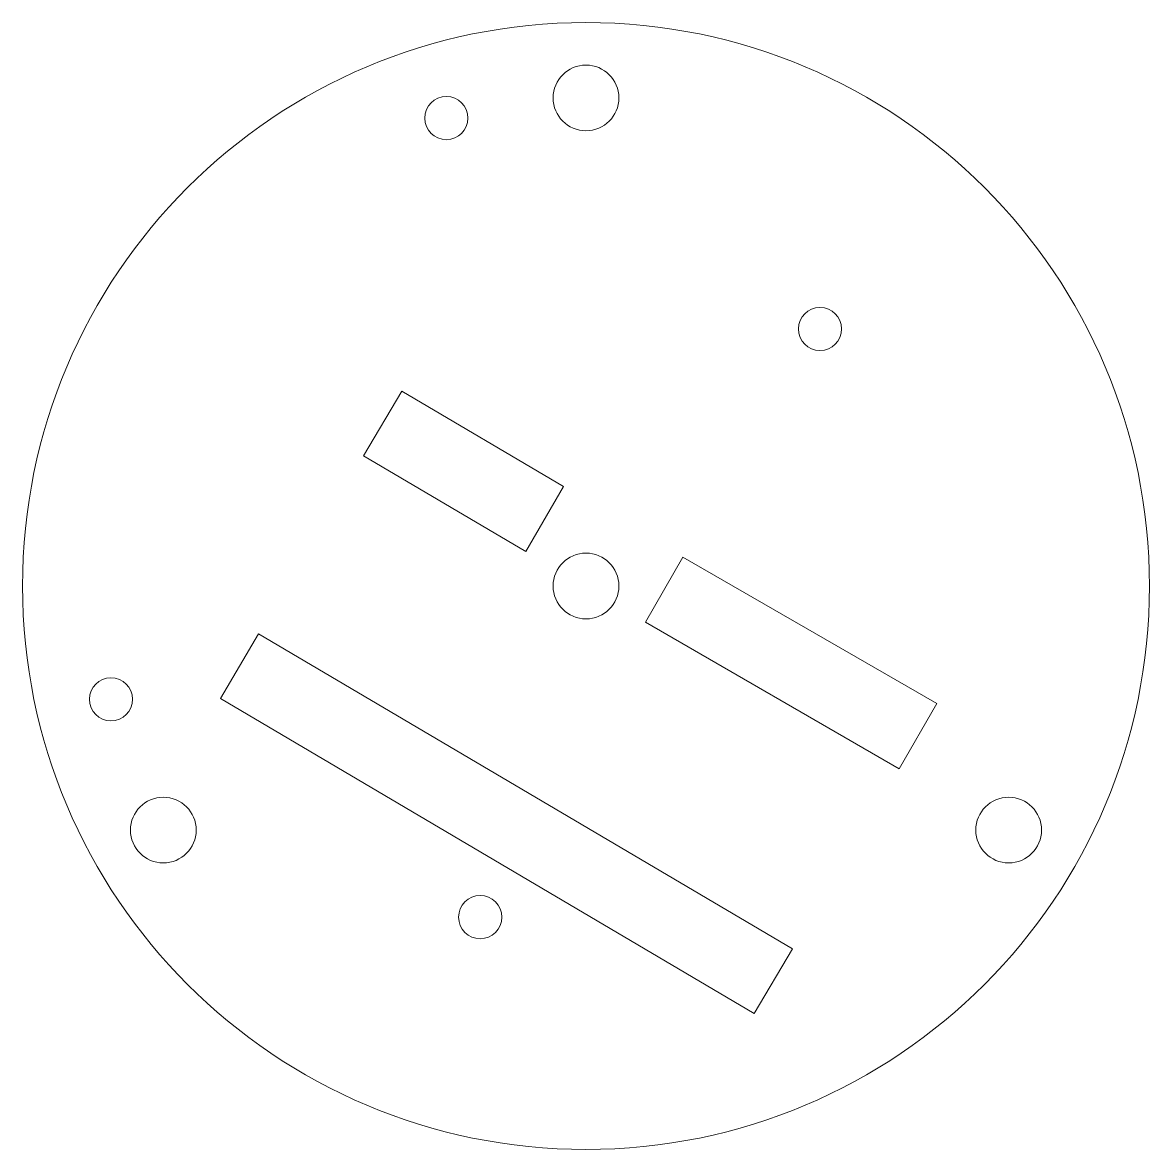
# Model space of a CAD drawing. Header units: millimetres. Extents: x 0.2483 to 0.3083, y 0.1267 to 0.1867.
import ezdxf

# ---------------------------------------------------------------- set-up
doc = ezdxf.new("R2010")
doc.units = ezdxf.units.MM

msp = doc.modelspace()

# ---------------------------------------------------------------- linework, layer by layer
at = {"color": 7, "linetype": 'Continuous', "lineweight": 0}
for p, q in [((0.268529, 0.167035), (0.266497, 0.163591)), ((0.277131, 0.161959), (0.268529, 0.167035)), ((0.266497, 0.163591), (0.275127, 0.158499)), ((0.275127, 0.158499), (0.277131, 0.161959)), ((0.283499, 0.158203), (0.281501, 0.154737)), ((0.297017, 0.150397), (0.283499, 0.158203)), ((0.281501, 0.154737), (0.295017, 0.146933)), ((0.260907, 0.154117), (0.258873, 0.150671)), ((0.289329, 0.137347), (0.260907, 0.154117)), ((0.258873, 0.150671), (0.287295, 0.133903)), ((0.295017, 0.146933), (0.297017, 0.150397)), ((0.287295, 0.133903), (0.289329, 0.137347))]:
    msp.add_line(p, q, dxfattribs=at)
for centre, radius in [((0.278335, 0.156659), 0.03), ((0.278335, 0.182645), 0.00175), ((0.270901, 0.181573), 0.00115), ((0.290793, 0.170344), 0.00115), ((0.278335, 0.156659), 0.001752), ((0.253043, 0.150628), 0.00115), ((0.25583, 0.143665), 0.00175), ((0.300839, 0.143665), 0.00175), ((0.272704, 0.139028), 0.001151)]:
    msp.add_circle(centre, radius, dxfattribs=at)

doc.saveas('drawing.dxf')
